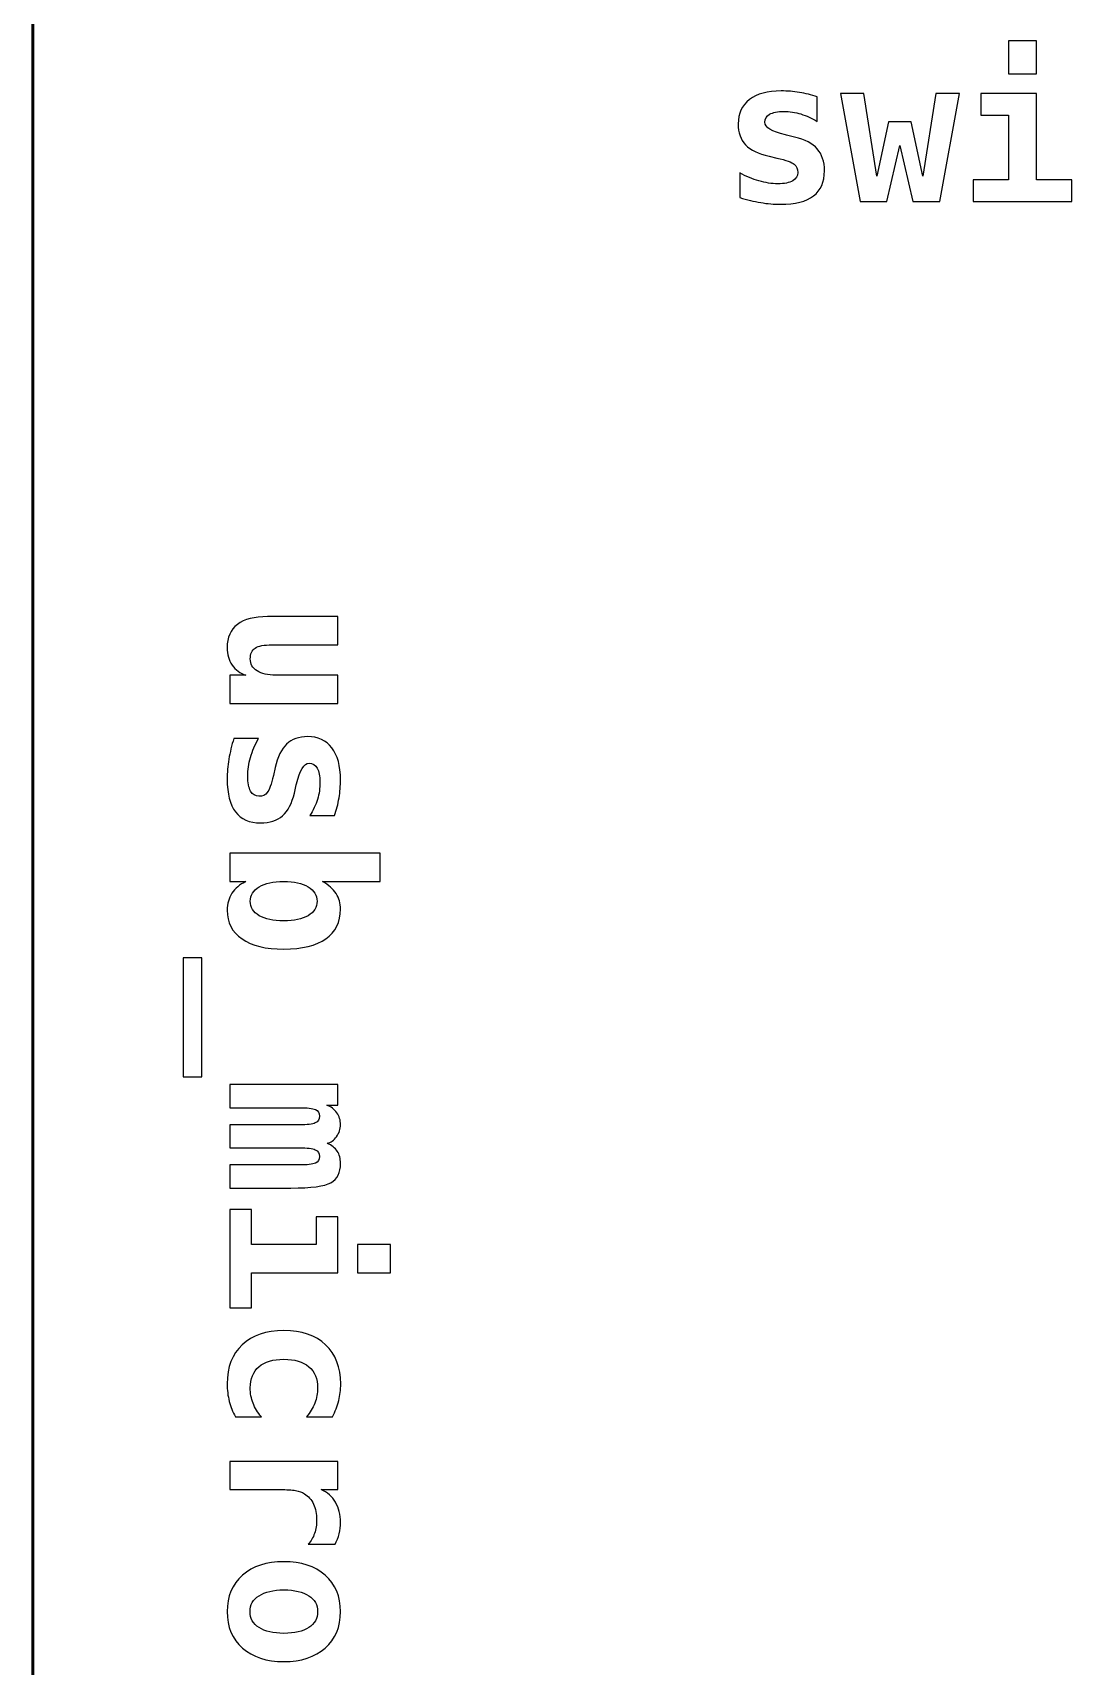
# Model space of a CAD drawing. Header units: centimetres. Extents: x -10.8 to 29.8, y -19.8 to 32.2.
# Drawn here: x -4.75 to -2.504, y -1.245 to 2.257 of the extents above; entities that cross this region are included whole.
import ezdxf

# ---------------------------------------------------------------- set-up
doc = ezdxf.new("R2010")
doc.units = ezdxf.units.CM
doc.header["$MEASUREMENT"] = 0
doc.layers.add('Layer 1', color=7, linetype='Continuous')

msp = doc.modelspace()

# ---------------------------------------------------------------- linework, layer by layer
at = {"layer": 'Layer 1', "lineweight": 53}
msp.add_open_spline([(-4.75, 8.75), (-4.75, 8.75), (-0.25, 8.75), (-0.25, 8.75), (-0.25, 8.75), (-0.25, 8.75), (-0.25, -4.75), (-0.25, -4.75), (-0.25, -4.75), (-0.25, -4.75), (-4.75, -4.75), (-4.75, -4.75), (-4.75, -4.75), (-4.75, -4.75), (-4.75, 8.75), (-4.75, 8.75)], degree=3, knots=[0, 0, 0, 0, 0.2, 0.2, 0.2, 0.2, 0.4, 0.4, 0.4, 0.4, 0.6, 0.6, 0.6, 0.6, 1, 1, 1, 1], dxfattribs=at)
at = {"layer": 'Layer 1'}
for points, knots in [([(-2.65874, 2.23961), (-2.65874, 2.23961), (-2.59821, 2.23961), (-2.59821, 2.23961), (-2.59821, 2.23961), (-2.59821, 2.23961), (-2.59821, 2.16891), (-2.59821, 2.16891), (-2.59821, 2.16891), (-2.59821, 2.16891), (-2.65874, 2.16891), (-2.65874, 2.16891), (-2.65874, 2.16891), (-2.65874, 2.16891), (-2.65874, 2.23961), (-2.65874, 2.23961)], [0, 0, 0, 0, 0.2, 0.2, 0.2, 0.2, 0.4, 0.4, 0.4, 0.4, 0.6, 0.6, 0.6, 0.6, 1, 1, 1, 1]), ([(-3.06852, 2.1198), (-3.06852, 2.1198), (-3.06852, 2.06689), (-3.06852, 2.06689), (-3.06852, 2.06689), (-3.07967, 2.07401), (-3.09131, 2.07938), (-3.10337, 2.08305), (-3.10337, 2.08305), (-3.11544, 2.08664), (-3.12757, 2.08848), (-3.13971, 2.08848), (-3.13971, 2.08848), (-3.15325, 2.08848), (-3.16349, 2.0865), (-3.17033, 2.08262), (-3.17033, 2.08262), (-3.17724, 2.07867), (-3.1807, 2.07289), (-3.1807, 2.0652), (-3.1807, 2.0652), (-3.1807, 2.05419), (-3.16595, 2.04523), (-3.13646, 2.03831), (-3.13646, 2.03831), (-3.13646, 2.03831), (-3.1342, 2.03775), (-3.1342, 2.03775), (-3.1342, 2.03775), (-3.1342, 2.03775), (-3.11685, 2.03359), (-3.11685, 2.03359), (-3.11685, 2.03359), (-3.09476, 2.02837), (-3.07854, 2.0199), (-3.06831, 2.00826), (-3.06831, 2.00826), (-3.05801, 1.99662), (-3.05286, 1.98088), (-3.05286, 1.96106), (-3.05286, 1.96106), (-3.05286, 1.93721), (-3.06069, 1.91929), (-3.07628, 1.90736), (-3.07628, 1.90736), (-3.09194, 1.89544), (-3.11544, 1.88951), (-3.14683, 1.88951), (-3.14683, 1.88951), (-3.16073, 1.88951), (-3.17506, 1.89071), (-3.18959, 1.89311), (-3.18959, 1.89311), (-3.2042, 1.89551), (-3.21901, 1.89911), (-3.23404, 1.90391), (-3.23404, 1.90391), (-3.23404, 1.90391), (-3.23404, 1.95682), (-3.23404, 1.95682), (-3.23404, 1.95682), (-3.22071, 1.94927), (-3.20709, 1.94349), (-3.19326, 1.93954), (-3.19326, 1.93954), (-3.17943, 1.93552), (-3.1661, 1.93354), (-3.15311, 1.93354), (-3.15311, 1.93354), (-3.13893, 1.93354), (-3.12821, 1.93559), (-3.12094, 1.93975), (-3.12094, 1.93975), (-3.11367, 1.94384), (-3.11, 1.94984), (-3.11, 1.95767), (-3.11, 1.95767), (-3.11, 1.96543), (-3.11262, 1.97136), (-3.11777, 1.97545), (-3.11777, 1.97545), (-3.12292, 1.97961), (-3.13519, 1.98399), (-3.15467, 1.98871), (-3.15467, 1.98871), (-3.15467, 1.98871), (-3.17139, 1.99238), (-3.17139, 1.99238), (-3.17139, 1.99238), (-3.19453, 1.99767), (-3.21139, 2.00586), (-3.22198, 2.01701), (-3.22198, 2.01701), (-3.23256, 2.02815), (-3.23785, 2.04311), (-3.23785, 2.06181), (-3.23785, 2.06181), (-3.23785, 2.08417), (-3.22981, 2.10153), (-3.21365, 2.11388), (-3.21365, 2.11388), (-3.19756, 2.1263), (-3.17484, 2.1325), (-3.14563, 2.1325), (-3.14563, 2.1325), (-3.13251, 2.1325), (-3.11946, 2.13145), (-3.10648, 2.12933), (-3.10648, 2.12933), (-3.09342, 2.12721), (-3.08079, 2.12404), (-3.06852, 2.1198)], [0, 0, 0, 0, 0.0344828, 0.0344828, 0.0344828, 0.0344828, 0.0689655, 0.0689655, 0.0689655, 0.0689655, 0.1034483, 0.1034483, 0.1034483, 0.1034483, 0.137931, 0.137931, 0.137931, 0.137931, 0.1724138, 0.1724138, 0.1724138, 0.1724138, 0.2068966, 0.2068966, 0.2068966, 0.2068966, 0.2413793, 0.2413793, 0.2413793, 0.2413793, 0.2758621, 0.2758621, 0.2758621, 0.2758621, 0.3103448, 0.3103448, 0.3103448, 0.3103448, 0.3448276, 0.3448276, 0.3448276, 0.3448276, 0.3793103, 0.3793103, 0.3793103, 0.3793103, 0.4137931, 0.4137931, 0.4137931, 0.4137931, 0.4482759, 0.4482759, 0.4482759, 0.4482759, 0.4827586, 0.4827586, 0.4827586, 0.4827586, 0.5172414, 0.5172414, 0.5172414, 0.5172414, 0.5517241, 0.5517241, 0.5517241, 0.5517241, 0.5862069, 0.5862069, 0.5862069, 0.5862069, 0.6206897, 0.6206897, 0.6206897, 0.6206897, 0.6551724, 0.6551724, 0.6551724, 0.6551724, 0.6896552, 0.6896552, 0.6896552, 0.6896552, 0.7241379, 0.7241379, 0.7241379, 0.7241379, 0.7586207, 0.7586207, 0.7586207, 0.7586207, 0.7931034, 0.7931034, 0.7931034, 0.7931034, 0.8275862, 0.8275862, 0.8275862, 0.8275862, 0.862069, 0.862069, 0.862069, 0.862069, 0.8965517, 0.8965517, 0.8965517, 0.8965517, 0.9310345, 0.9310345, 0.9310345, 0.9310345, 1, 1, 1, 1]), ([(-3.01857, 2.127), (-3.01857, 2.127), (-2.96812, 2.127), (-2.96812, 2.127), (-2.96812, 2.127), (-2.96812, 2.127), (-2.94068, 1.94963), (-2.94068, 1.94963), (-2.94068, 1.94963), (-2.94068, 1.94963), (-2.91563, 2.06647), (-2.91563, 2.06647), (-2.91563, 2.06647), (-2.91563, 2.06647), (-2.86667, 2.06647), (-2.86667, 2.06647), (-2.86667, 2.06647), (-2.86667, 2.06647), (-2.84204, 1.94963), (-2.84204, 1.94963), (-2.84204, 1.94963), (-2.84204, 1.94963), (-2.81417, 2.127), (-2.81417, 2.127), (-2.81417, 2.127), (-2.81417, 2.127), (-2.76373, 2.127), (-2.76373, 2.127), (-2.76373, 2.127), (-2.76373, 2.127), (-2.80571, 1.89544), (-2.80571, 1.89544), (-2.80571, 1.89544), (-2.80571, 1.89544), (-2.86314, 1.89544), (-2.86314, 1.89544), (-2.86314, 1.89544), (-2.86314, 1.89544), (-2.89122, 2.01581), (-2.89122, 2.01581), (-2.89122, 2.01581), (-2.89122, 2.01581), (-2.91916, 1.89544), (-2.91916, 1.89544), (-2.91916, 1.89544), (-2.91916, 1.89544), (-2.97659, 1.89544), (-2.97659, 1.89544), (-2.97659, 1.89544), (-2.97659, 1.89544), (-3.01857, 2.127), (-3.01857, 2.127)], [0, 0, 0, 0, 0.0714286, 0.0714286, 0.0714286, 0.0714286, 0.1428571, 0.1428571, 0.1428571, 0.1428571, 0.2142857, 0.2142857, 0.2142857, 0.2142857, 0.2857143, 0.2857143, 0.2857143, 0.2857143, 0.3571429, 0.3571429, 0.3571429, 0.3571429, 0.4285714, 0.4285714, 0.4285714, 0.4285714, 0.5, 0.5, 0.5, 0.5, 0.5714286, 0.5714286, 0.5714286, 0.5714286, 0.6428571, 0.6428571, 0.6428571, 0.6428571, 0.7142857, 0.7142857, 0.7142857, 0.7142857, 0.7857143, 0.7857143, 0.7857143, 0.7857143, 0.8571429, 0.8571429, 0.8571429, 0.8571429, 1, 1, 1, 1]), ([(-2.71801, 2.127), (-2.71801, 2.127), (-2.59821, 2.127), (-2.59821, 2.127), (-2.59821, 2.127), (-2.59821, 2.127), (-2.59821, 1.94201), (-2.59821, 1.94201), (-2.59821, 1.94201), (-2.59821, 1.94201), (-2.52286, 1.94201), (-2.52286, 1.94201), (-2.52286, 1.94201), (-2.52286, 1.94201), (-2.52286, 1.89544), (-2.52286, 1.89544), (-2.52286, 1.89544), (-2.52286, 1.89544), (-2.7341, 1.89544), (-2.7341, 1.89544), (-2.7341, 1.89544), (-2.7341, 1.89544), (-2.7341, 1.94201), (-2.7341, 1.94201), (-2.7341, 1.94201), (-2.7341, 1.94201), (-2.65874, 1.94201), (-2.65874, 1.94201), (-2.65874, 1.94201), (-2.65874, 1.94201), (-2.65874, 2.08044), (-2.65874, 2.08044), (-2.65874, 2.08044), (-2.65874, 2.08044), (-2.71801, 2.08044), (-2.71801, 2.08044), (-2.71801, 2.08044), (-2.71801, 2.08044), (-2.71801, 2.127), (-2.71801, 2.127)], [0, 0, 0, 0, 0.0909091, 0.0909091, 0.0909091, 0.0909091, 0.1818182, 0.1818182, 0.1818182, 0.1818182, 0.2727273, 0.2727273, 0.2727273, 0.2727273, 0.3636364, 0.3636364, 0.3636364, 0.3636364, 0.4545455, 0.4545455, 0.4545455, 0.4545455, 0.5454545, 0.5454545, 0.5454545, 0.5454545, 0.6363636, 0.6363636, 0.6363636, 0.6363636, 0.7272727, 0.7272727, 0.7272727, 0.7272727, 0.8181818, 0.8181818, 0.8181818, 0.8181818, 1, 1, 1, 1]), ([(-4.24633, 1.0057), (-4.24633, 1.0057), (-4.09563, 1.0057), (-4.09563, 1.0057), (-4.09563, 1.0057), (-4.09563, 1.0057), (-4.09563, 0.94516), (-4.09563, 0.94516), (-4.09563, 0.94516), (-4.09563, 0.94516), (-4.23709, 0.94516), (-4.23709, 0.94516), (-4.23709, 0.94516), (-4.25374, 0.94516), (-4.26567, 0.94284), (-4.27286, 0.93811), (-4.27286, 0.93811), (-4.27999, 0.93345), (-4.28359, 0.92562), (-4.28359, 0.91475), (-4.28359, 0.91475), (-4.28359, 0.90382), (-4.27879, 0.89535), (-4.26912, 0.88921), (-4.26912, 0.88921), (-4.25946, 0.88308), (-4.24598, 0.87997), (-4.22855, 0.87997), (-4.22855, 0.87997), (-4.22855, 0.87997), (-4.09563, 0.87997), (-4.09563, 0.87997), (-4.09563, 0.87997), (-4.09563, 0.87997), (-4.09563, 0.81944), (-4.09563, 0.81944), (-4.09563, 0.81944), (-4.09563, 0.81944), (-4.32719, 0.81944), (-4.32719, 0.81944), (-4.32719, 0.81944), (-4.32719, 0.81944), (-4.32719, 0.87997), (-4.32719, 0.87997), (-4.32719, 0.87997), (-4.32719, 0.87997), (-4.2929, 0.87997), (-4.2929, 0.87997), (-4.2929, 0.87997), (-4.30567, 0.88428), (-4.31555, 0.89154), (-4.3226, 0.90177), (-4.3226, 0.90177), (-4.32959, 0.91207), (-4.33312, 0.92442), (-4.33312, 0.93888), (-4.33312, 0.93888), (-4.33312, 0.96097), (-4.32585, 0.97762), (-4.31124, 0.98884), (-4.31124, 0.98884), (-4.29664, 1.00006), (-4.27498, 1.0057), (-4.24633, 1.0057)], [0, 0, 0, 0, 0.0588235, 0.0588235, 0.0588235, 0.0588235, 0.1176471, 0.1176471, 0.1176471, 0.1176471, 0.1764706, 0.1764706, 0.1764706, 0.1764706, 0.2352941, 0.2352941, 0.2352941, 0.2352941, 0.2941176, 0.2941176, 0.2941176, 0.2941176, 0.3529412, 0.3529412, 0.3529412, 0.3529412, 0.4117647, 0.4117647, 0.4117647, 0.4117647, 0.4705882, 0.4705882, 0.4705882, 0.4705882, 0.5294118, 0.5294118, 0.5294118, 0.5294118, 0.5882353, 0.5882353, 0.5882353, 0.5882353, 0.6470588, 0.6470588, 0.6470588, 0.6470588, 0.7058824, 0.7058824, 0.7058824, 0.7058824, 0.7647059, 0.7647059, 0.7647059, 0.7647059, 0.8235294, 0.8235294, 0.8235294, 0.8235294, 0.8823529, 0.8823529, 0.8823529, 0.8823529, 1, 1, 1, 1]), ([(-4.10283, 0.57899), (-4.10283, 0.57899), (-4.15574, 0.57899), (-4.15574, 0.57899), (-4.15574, 0.57899), (-4.14862, 0.59014), (-4.14325, 0.60178), (-4.13958, 0.61384), (-4.13958, 0.61384), (-4.13599, 0.62591), (-4.13415, 0.63804), (-4.13415, 0.65018), (-4.13415, 0.65018), (-4.13415, 0.66372), (-4.13613, 0.67396), (-4.14001, 0.6808), (-4.14001, 0.6808), (-4.14396, 0.68771), (-4.14974, 0.69117), (-4.15743, 0.69117), (-4.15743, 0.69117), (-4.16844, 0.69117), (-4.1774, 0.67642), (-4.18432, 0.64693), (-4.18432, 0.64693), (-4.18432, 0.64693), (-4.18488, 0.64467), (-4.18488, 0.64467), (-4.18488, 0.64467), (-4.18488, 0.64467), (-4.18904, 0.62732), (-4.18904, 0.62732), (-4.18904, 0.62732), (-4.19426, 0.60523), (-4.20273, 0.58901), (-4.21437, 0.57878), (-4.21437, 0.57878), (-4.22601, 0.56848), (-4.24175, 0.56333), (-4.26157, 0.56333), (-4.26157, 0.56333), (-4.28542, 0.56333), (-4.30334, 0.57116), (-4.31527, 0.58675), (-4.31527, 0.58675), (-4.32719, 0.60241), (-4.33312, 0.62591), (-4.33312, 0.6573), (-4.33312, 0.6573), (-4.33312, 0.6712), (-4.33192, 0.68553), (-4.32952, 0.70006), (-4.32952, 0.70006), (-4.32712, 0.71467), (-4.32352, 0.72948), (-4.31872, 0.74451), (-4.31872, 0.74451), (-4.31872, 0.74451), (-4.26581, 0.74451), (-4.26581, 0.74451), (-4.26581, 0.74451), (-4.27336, 0.73118), (-4.27914, 0.71756), (-4.28309, 0.70373), (-4.28309, 0.70373), (-4.28711, 0.6899), (-4.28909, 0.67657), (-4.28909, 0.66358), (-4.28909, 0.66358), (-4.28909, 0.6494), (-4.28704, 0.63868), (-4.28288, 0.63141), (-4.28288, 0.63141), (-4.27879, 0.62414), (-4.27279, 0.62047), (-4.26496, 0.62047), (-4.26496, 0.62047), (-4.2572, 0.62047), (-4.25127, 0.62309), (-4.24718, 0.62824), (-4.24718, 0.62824), (-4.24302, 0.63339), (-4.23864, 0.64566), (-4.23392, 0.66514), (-4.23392, 0.66514), (-4.23392, 0.66514), (-4.23025, 0.68186), (-4.23025, 0.68186), (-4.23025, 0.68186), (-4.22496, 0.705), (-4.21677, 0.72186), (-4.20562, 0.73245), (-4.20562, 0.73245), (-4.19448, 0.74303), (-4.17952, 0.74832), (-4.16082, 0.74832), (-4.16082, 0.74832), (-4.13846, 0.74832), (-4.1211, 0.74028), (-4.10875, 0.72412), (-4.10875, 0.72412), (-4.09633, 0.70803), (-4.09013, 0.68531), (-4.09013, 0.6561), (-4.09013, 0.6561), (-4.09013, 0.64298), (-4.09118, 0.62993), (-4.0933, 0.61695), (-4.0933, 0.61695), (-4.09542, 0.60389), (-4.09859, 0.59126), (-4.10283, 0.57899)], [0, 0, 0, 0, 0.0344828, 0.0344828, 0.0344828, 0.0344828, 0.0689655, 0.0689655, 0.0689655, 0.0689655, 0.1034483, 0.1034483, 0.1034483, 0.1034483, 0.137931, 0.137931, 0.137931, 0.137931, 0.1724138, 0.1724138, 0.1724138, 0.1724138, 0.2068966, 0.2068966, 0.2068966, 0.2068966, 0.2413793, 0.2413793, 0.2413793, 0.2413793, 0.2758621, 0.2758621, 0.2758621, 0.2758621, 0.3103448, 0.3103448, 0.3103448, 0.3103448, 0.3448276, 0.3448276, 0.3448276, 0.3448276, 0.3793103, 0.3793103, 0.3793103, 0.3793103, 0.4137931, 0.4137931, 0.4137931, 0.4137931, 0.4482759, 0.4482759, 0.4482759, 0.4482759, 0.4827586, 0.4827586, 0.4827586, 0.4827586, 0.5172414, 0.5172414, 0.5172414, 0.5172414, 0.5517241, 0.5517241, 0.5517241, 0.5517241, 0.5862069, 0.5862069, 0.5862069, 0.5862069, 0.6206897, 0.6206897, 0.6206897, 0.6206897, 0.6551724, 0.6551724, 0.6551724, 0.6551724, 0.6896552, 0.6896552, 0.6896552, 0.6896552, 0.7241379, 0.7241379, 0.7241379, 0.7241379, 0.7586207, 0.7586207, 0.7586207, 0.7586207, 0.7931034, 0.7931034, 0.7931034, 0.7931034, 0.8275862, 0.8275862, 0.8275862, 0.8275862, 0.862069, 0.862069, 0.862069, 0.862069, 0.8965517, 0.8965517, 0.8965517, 0.8965517, 0.9310345, 0.9310345, 0.9310345, 0.9310345, 1, 1, 1, 1]), ([(-4.12851, 0.4376), (-4.11574, 0.43019), (-4.10614, 0.42151), (-4.09972, 0.41171), (-4.09972, 0.41171), (-4.0933, 0.40183), (-4.09013, 0.39075), (-4.09013, 0.37833), (-4.09013, 0.37833), (-4.09013, 0.35096), (-4.10057, 0.32979), (-4.12152, 0.31505), (-4.12152, 0.31505), (-4.14248, 0.30023), (-4.17246, 0.29282), (-4.21162, 0.29282), (-4.21162, 0.29282), (-4.25021, 0.29282), (-4.28006, 0.30009), (-4.3013, 0.31469), (-4.3013, 0.31469), (-4.32253, 0.3293), (-4.33312, 0.34983), (-4.33312, 0.37629), (-4.33312, 0.37629), (-4.33312, 0.39019), (-4.32973, 0.40225), (-4.32303, 0.41262), (-4.32303, 0.41262), (-4.31625, 0.42293), (-4.30624, 0.43125), (-4.2929, 0.4376), (-4.2929, 0.4376), (-4.2929, 0.4376), (-4.32719, 0.4376), (-4.32719, 0.4376), (-4.32719, 0.4376), (-4.32719, 0.4376), (-4.32719, 0.49814), (-4.32719, 0.49814), (-4.32719, 0.49814), (-4.32719, 0.49814), (-4.00546, 0.49814), (-4.00546, 0.49814), (-4.00546, 0.49814), (-4.00546, 0.49814), (-4.00546, 0.4376), (-4.00546, 0.4376), (-4.00546, 0.4376), (-4.00546, 0.4376), (-4.12851, 0.4376), (-4.12851, 0.4376)], [0, 0, 0, 0, 0.0714286, 0.0714286, 0.0714286, 0.0714286, 0.1428571, 0.1428571, 0.1428571, 0.1428571, 0.2142857, 0.2142857, 0.2142857, 0.2142857, 0.2857143, 0.2857143, 0.2857143, 0.2857143, 0.3571429, 0.3571429, 0.3571429, 0.3571429, 0.4285714, 0.4285714, 0.4285714, 0.4285714, 0.5, 0.5, 0.5, 0.5, 0.5714286, 0.5714286, 0.5714286, 0.5714286, 0.6428571, 0.6428571, 0.6428571, 0.6428571, 0.7142857, 0.7142857, 0.7142857, 0.7142857, 0.7857143, 0.7857143, 0.7857143, 0.7857143, 0.8571429, 0.8571429, 0.8571429, 0.8571429, 1, 1, 1, 1]), ([(-4.21204, 0.35336), (-4.18968, 0.35336), (-4.17218, 0.3571), (-4.15955, 0.36451), (-4.15955, 0.36451), (-4.14685, 0.37191), (-4.1405, 0.38222), (-4.1405, 0.39527), (-4.1405, 0.39527), (-4.1405, 0.40832), (-4.14685, 0.41869), (-4.15955, 0.42624), (-4.15955, 0.42624), (-4.17218, 0.43379), (-4.18968, 0.4376), (-4.21204, 0.4376), (-4.21204, 0.4376), (-4.23434, 0.4376), (-4.25191, 0.43379), (-4.26454, 0.42624), (-4.26454, 0.42624), (-4.27724, 0.41869), (-4.28359, 0.40832), (-4.28359, 0.39527), (-4.28359, 0.39527), (-4.28359, 0.38222), (-4.27724, 0.37191), (-4.26454, 0.36451), (-4.26454, 0.36451), (-4.25191, 0.3571), (-4.23434, 0.35336), (-4.21204, 0.35336)], [0, 0, 0, 0, 0.1111111, 0.1111111, 0.1111111, 0.1111111, 0.2222222, 0.2222222, 0.2222222, 0.2222222, 0.3333333, 0.3333333, 0.3333333, 0.3333333, 0.4444444, 0.4444444, 0.4444444, 0.4444444, 0.5555556, 0.5555556, 0.5555556, 0.5555556, 0.6666667, 0.6666667, 0.6666667, 0.6666667, 0.7777778, 0.7777778, 0.7777778, 0.7777778, 1, 1, 1, 1]), ([(-4.38773, 0.01936), (-4.38773, 0.01936), (-4.4271, 0.01936), (-4.4271, 0.01936), (-4.4271, 0.01936), (-4.4271, 0.01936), (-4.4271, 0.2742), (-4.4271, 0.2742), (-4.4271, 0.2742), (-4.4271, 0.2742), (-4.38773, 0.2742), (-4.38773, 0.2742), (-4.38773, 0.2742), (-4.38773, 0.2742), (-4.38773, 0.01936), (-4.38773, 0.01936)], [0, 0, 0, 0, 0.2, 0.2, 0.2, 0.2, 0.4, 0.4, 0.4, 0.4, 0.6, 0.6, 0.6, 0.6, 1, 1, 1, 1]), ([(-4.11884, -0.1233), (-4.10903, -0.12782), (-4.10184, -0.1336), (-4.09718, -0.14066), (-4.09718, -0.14066), (-4.09245, -0.14771), (-4.09013, -0.15632), (-4.09013, -0.16648), (-4.09013, -0.16648), (-4.09013, -0.18645), (-4.09704, -0.20028), (-4.1108, -0.2079), (-4.1108, -0.2079), (-4.12456, -0.21559), (-4.15327, -0.2194), (-4.1968, -0.2194), (-4.1968, -0.2194), (-4.1968, -0.2194), (-4.32719, -0.2194), (-4.32719, -0.2194), (-4.32719, -0.2194), (-4.32719, -0.2194), (-4.32719, -0.16987), (-4.32719, -0.16987), (-4.32719, -0.16987), (-4.32719, -0.16987), (-4.1786, -0.16987), (-4.1786, -0.16987), (-4.1786, -0.16987), (-4.16139, -0.16987), (-4.14989, -0.16853), (-4.1441, -0.16592), (-4.1441, -0.16592), (-4.13831, -0.16331), (-4.13542, -0.15858), (-4.13542, -0.15167), (-4.13542, -0.15167), (-4.13542, -0.14475), (-4.13838, -0.13995), (-4.14431, -0.1372), (-4.14431, -0.1372), (-4.15024, -0.13445), (-4.16167, -0.13304), (-4.1786, -0.13304), (-4.1786, -0.13304), (-4.1786, -0.13304), (-4.32719, -0.13304), (-4.32719, -0.13304), (-4.32719, -0.13304), (-4.32719, -0.13304), (-4.32719, -0.08393), (-4.32719, -0.08393), (-4.32719, -0.08393), (-4.32719, -0.08393), (-4.1786, -0.08393), (-4.1786, -0.08393), (-4.1786, -0.08393), (-4.16167, -0.08393), (-4.15024, -0.08252), (-4.14431, -0.07977), (-4.14431, -0.07977), (-4.13838, -0.07702), (-4.13542, -0.07222), (-4.13542, -0.06531), (-4.13542, -0.06531), (-4.13542, -0.05839), (-4.13831, -0.05366), (-4.1441, -0.05105), (-4.1441, -0.05105), (-4.14989, -0.04844), (-4.16139, -0.0471), (-4.1786, -0.0471), (-4.1786, -0.0471), (-4.1786, -0.0471), (-4.32719, -0.0471), (-4.32719, -0.0471), (-4.32719, -0.0471), (-4.32719, -0.0471), (-4.32719, 0.00243), (-4.32719, 0.00243), (-4.32719, 0.00243), (-4.32719, 0.00243), (-4.09563, 0.00243), (-4.09563, 0.00243), (-4.09563, 0.00243), (-4.09563, 0.00243), (-4.09563, -0.0416), (-4.09563, -0.0416), (-4.09563, -0.0416), (-4.09563, -0.0416), (-4.11969, -0.0416), (-4.11969, -0.0416), (-4.11969, -0.0416), (-4.11059, -0.04506), (-4.10339, -0.05056), (-4.0981, -0.05818), (-4.0981, -0.05818), (-4.09281, -0.06573), (-4.09013, -0.0742), (-4.09013, -0.08358), (-4.09013, -0.08358), (-4.09013, -0.09296), (-4.09295, -0.1015), (-4.09852, -0.10926), (-4.09852, -0.10926), (-4.1041, -0.11695), (-4.11087, -0.12168), (-4.11884, -0.1233)], [0, 0, 0, 0, 0.0357143, 0.0357143, 0.0357143, 0.0357143, 0.0714286, 0.0714286, 0.0714286, 0.0714286, 0.1071429, 0.1071429, 0.1071429, 0.1071429, 0.1428571, 0.1428571, 0.1428571, 0.1428571, 0.1785714, 0.1785714, 0.1785714, 0.1785714, 0.2142857, 0.2142857, 0.2142857, 0.2142857, 0.25, 0.25, 0.25, 0.25, 0.2857143, 0.2857143, 0.2857143, 0.2857143, 0.3214286, 0.3214286, 0.3214286, 0.3214286, 0.3571429, 0.3571429, 0.3571429, 0.3571429, 0.3928571, 0.3928571, 0.3928571, 0.3928571, 0.4285714, 0.4285714, 0.4285714, 0.4285714, 0.4642857, 0.4642857, 0.4642857, 0.4642857, 0.5, 0.5, 0.5, 0.5, 0.5357143, 0.5357143, 0.5357143, 0.5357143, 0.5714286, 0.5714286, 0.5714286, 0.5714286, 0.6071429, 0.6071429, 0.6071429, 0.6071429, 0.6428571, 0.6428571, 0.6428571, 0.6428571, 0.6785714, 0.6785714, 0.6785714, 0.6785714, 0.7142857, 0.7142857, 0.7142857, 0.7142857, 0.75, 0.75, 0.75, 0.75, 0.7857143, 0.7857143, 0.7857143, 0.7857143, 0.8214286, 0.8214286, 0.8214286, 0.8214286, 0.8571429, 0.8571429, 0.8571429, 0.8571429, 0.8928571, 0.8928571, 0.8928571, 0.8928571, 0.9285714, 0.9285714, 0.9285714, 0.9285714, 1, 1, 1, 1]), ([(-4.09563, -0.2812), (-4.09563, -0.2812), (-4.09563, -0.401), (-4.09563, -0.401), (-4.09563, -0.401), (-4.09563, -0.401), (-4.28062, -0.401), (-4.28062, -0.401), (-4.28062, -0.401), (-4.28062, -0.401), (-4.28062, -0.47635), (-4.28062, -0.47635), (-4.28062, -0.47635), (-4.28062, -0.47635), (-4.32719, -0.47635), (-4.32719, -0.47635), (-4.32719, -0.47635), (-4.32719, -0.47635), (-4.32719, -0.26511), (-4.32719, -0.26511), (-4.32719, -0.26511), (-4.32719, -0.26511), (-4.28062, -0.26511), (-4.28062, -0.26511), (-4.28062, -0.26511), (-4.28062, -0.26511), (-4.28062, -0.34047), (-4.28062, -0.34047), (-4.28062, -0.34047), (-4.28062, -0.34047), (-4.14219, -0.34047), (-4.14219, -0.34047), (-4.14219, -0.34047), (-4.14219, -0.34047), (-4.14219, -0.2812), (-4.14219, -0.2812), (-4.14219, -0.2812), (-4.14219, -0.2812), (-4.09563, -0.2812), (-4.09563, -0.2812)], [0, 0, 0, 0, 0.0909091, 0.0909091, 0.0909091, 0.0909091, 0.1818182, 0.1818182, 0.1818182, 0.1818182, 0.2727273, 0.2727273, 0.2727273, 0.2727273, 0.3636364, 0.3636364, 0.3636364, 0.3636364, 0.4545455, 0.4545455, 0.4545455, 0.4545455, 0.5454545, 0.5454545, 0.5454545, 0.5454545, 0.6363636, 0.6363636, 0.6363636, 0.6363636, 0.7272727, 0.7272727, 0.7272727, 0.7272727, 0.8181818, 0.8181818, 0.8181818, 0.8181818, 1, 1, 1, 1]), ([(-3.98302, -0.34047), (-3.98302, -0.34047), (-3.98302, -0.401), (-3.98302, -0.401), (-3.98302, -0.401), (-3.98302, -0.401), (-4.05372, -0.401), (-4.05372, -0.401), (-4.05372, -0.401), (-4.05372, -0.401), (-4.05372, -0.34047), (-4.05372, -0.34047), (-4.05372, -0.34047), (-4.05372, -0.34047), (-3.98302, -0.34047), (-3.98302, -0.34047)], [0, 0, 0, 0, 0.2, 0.2, 0.2, 0.2, 0.4, 0.4, 0.4, 0.4, 0.6, 0.6, 0.6, 0.6, 1, 1, 1, 1]), ([(-4.31534, -0.7096), (-4.32126, -0.69937), (-4.32571, -0.68844), (-4.32867, -0.67673), (-4.32867, -0.67673), (-4.33163, -0.66501), (-4.33312, -0.65246), (-4.33312, -0.63891), (-4.33312, -0.63891), (-4.33312, -0.60321), (-4.32239, -0.57534), (-4.30087, -0.55523), (-4.30087, -0.55523), (-4.27942, -0.53512), (-4.24965, -0.52503), (-4.21162, -0.52503), (-4.21162, -0.52503), (-4.17345, -0.52503), (-4.14361, -0.53519), (-4.12202, -0.55544), (-4.12202, -0.55544), (-4.1005, -0.57569), (-4.0897, -0.60363), (-4.0897, -0.63933), (-4.0897, -0.63933), (-4.0897, -0.65175), (-4.09118, -0.66367), (-4.09408, -0.67517), (-4.09408, -0.67517), (-4.09697, -0.68667), (-4.10141, -0.69818), (-4.10748, -0.7096), (-4.10748, -0.7096), (-4.10748, -0.7096), (-4.16294, -0.7096), (-4.16294, -0.7096), (-4.16294, -0.7096), (-4.15532, -0.70079), (-4.14946, -0.69112), (-4.14537, -0.68054), (-4.14537, -0.68054), (-4.14128, -0.67002), (-4.13923, -0.65909), (-4.13923, -0.6478), (-4.13923, -0.6478), (-4.13923, -0.62811), (-4.14551, -0.61294), (-4.15807, -0.60236), (-4.15807, -0.60236), (-4.17063, -0.59171), (-4.18848, -0.58642), (-4.21162, -0.58642), (-4.21162, -0.58642), (-4.23476, -0.58642), (-4.25254, -0.59171), (-4.26496, -0.60236), (-4.26496, -0.60236), (-4.27738, -0.61294), (-4.28359, -0.62811), (-4.28359, -0.6478), (-4.28359, -0.6478), (-4.28359, -0.65951), (-4.28161, -0.67045), (-4.27773, -0.68068), (-4.27773, -0.68068), (-4.27378, -0.69084), (-4.26785, -0.7005), (-4.25988, -0.7096), (-4.25988, -0.7096), (-4.25988, -0.7096), (-4.31534, -0.7096), (-4.31534, -0.7096)], [0, 0, 0, 0, 0.0526316, 0.0526316, 0.0526316, 0.0526316, 0.1052632, 0.1052632, 0.1052632, 0.1052632, 0.1578947, 0.1578947, 0.1578947, 0.1578947, 0.2105263, 0.2105263, 0.2105263, 0.2105263, 0.2631579, 0.2631579, 0.2631579, 0.2631579, 0.3157895, 0.3157895, 0.3157895, 0.3157895, 0.3684211, 0.3684211, 0.3684211, 0.3684211, 0.4210526, 0.4210526, 0.4210526, 0.4210526, 0.4736842, 0.4736842, 0.4736842, 0.4736842, 0.5263158, 0.5263158, 0.5263158, 0.5263158, 0.5789474, 0.5789474, 0.5789474, 0.5789474, 0.6315789, 0.6315789, 0.6315789, 0.6315789, 0.6842105, 0.6842105, 0.6842105, 0.6842105, 0.7368421, 0.7368421, 0.7368421, 0.7368421, 0.7894737, 0.7894737, 0.7894737, 0.7894737, 0.8421053, 0.8421053, 0.8421053, 0.8421053, 0.8947368, 0.8947368, 0.8947368, 0.8947368, 1, 1, 1, 1]), ([(-4.15955, -0.98307), (-4.15348, -0.97644), (-4.1489, -0.96868), (-4.14586, -0.95979), (-4.14586, -0.95979), (-4.14283, -0.9509), (-4.14135, -0.94116), (-4.14135, -0.93051), (-4.14135, -0.93051), (-4.14135, -0.91774), (-4.14361, -0.90652), (-4.14805, -0.89692), (-4.14805, -0.89692), (-4.15257, -0.88733), (-4.15906, -0.87992), (-4.16759, -0.8747), (-4.16759, -0.8747), (-4.17282, -0.87138), (-4.17917, -0.86905), (-4.18664, -0.86778), (-4.18664, -0.86778), (-4.19405, -0.86644), (-4.20534, -0.86581), (-4.22051, -0.86581), (-4.22051, -0.86581), (-4.22051, -0.86581), (-4.32719, -0.86581), (-4.32719, -0.86581), (-4.32719, -0.86581), (-4.32719, -0.86581), (-4.32719, -0.80527), (-4.32719, -0.80527), (-4.32719, -0.80527), (-4.32719, -0.80527), (-4.09563, -0.80527), (-4.09563, -0.80527), (-4.09563, -0.80527), (-4.09563, -0.80527), (-4.09563, -0.86581), (-4.09563, -0.86581), (-4.09563, -0.86581), (-4.09563, -0.86581), (-4.13168, -0.86581), (-4.13168, -0.86581), (-4.13168, -0.86581), (-4.11842, -0.87174), (-4.10819, -0.88084), (-4.10099, -0.89311), (-4.10099, -0.89311), (-4.09372, -0.90539), (-4.09013, -0.91971), (-4.09013, -0.93615), (-4.09013, -0.93615), (-4.09013, -0.94441), (-4.09111, -0.95252), (-4.09316, -0.96042), (-4.09316, -0.96042), (-4.09513, -0.96833), (-4.0981, -0.97587), (-4.10198, -0.98307), (-4.10198, -0.98307), (-4.10198, -0.98307), (-4.15955, -0.98307), (-4.15955, -0.98307)], [0, 0, 0, 0, 0.0588235, 0.0588235, 0.0588235, 0.0588235, 0.1176471, 0.1176471, 0.1176471, 0.1176471, 0.1764706, 0.1764706, 0.1764706, 0.1764706, 0.2352941, 0.2352941, 0.2352941, 0.2352941, 0.2941176, 0.2941176, 0.2941176, 0.2941176, 0.3529412, 0.3529412, 0.3529412, 0.3529412, 0.4117647, 0.4117647, 0.4117647, 0.4117647, 0.4705882, 0.4705882, 0.4705882, 0.4705882, 0.5294118, 0.5294118, 0.5294118, 0.5294118, 0.5882353, 0.5882353, 0.5882353, 0.5882353, 0.6470588, 0.6470588, 0.6470588, 0.6470588, 0.7058824, 0.7058824, 0.7058824, 0.7058824, 0.7647059, 0.7647059, 0.7647059, 0.7647059, 0.8235294, 0.8235294, 0.8235294, 0.8235294, 0.8823529, 0.8823529, 0.8823529, 0.8823529, 1, 1, 1, 1]), ([(-4.21162, -1.02032), (-4.1743, -1.02032), (-4.14473, -1.02999), (-4.12286, -1.04932), (-4.12286, -1.04932), (-4.10106, -1.06872), (-4.09013, -1.09468), (-4.09013, -1.12735), (-4.09013, -1.12735), (-4.09013, -1.16009), (-4.10106, -1.18612), (-4.12286, -1.20553), (-4.12286, -1.20553), (-4.14473, -1.22486), (-4.1743, -1.23452), (-4.21162, -1.23452), (-4.21162, -1.23452), (-4.24894, -1.23452), (-4.27851, -1.22486), (-4.30038, -1.20553), (-4.30038, -1.20553), (-4.32218, -1.18612), (-4.33312, -1.16009), (-4.33312, -1.12735), (-4.33312, -1.12735), (-4.33312, -1.09468), (-4.32218, -1.06872), (-4.30038, -1.04932), (-4.30038, -1.04932), (-4.27851, -1.02999), (-4.24894, -1.02032), (-4.21162, -1.02032)], [0, 0, 0, 0, 0.1111111, 0.1111111, 0.1111111, 0.1111111, 0.2222222, 0.2222222, 0.2222222, 0.2222222, 0.3333333, 0.3333333, 0.3333333, 0.3333333, 0.4444444, 0.4444444, 0.4444444, 0.4444444, 0.5555556, 0.5555556, 0.5555556, 0.5555556, 0.6666667, 0.6666667, 0.6666667, 0.6666667, 0.7777778, 0.7777778, 0.7777778, 0.7777778, 1, 1, 1, 1]), ([(-4.13923, -1.12735), (-4.13923, -1.11289), (-4.14558, -1.10153), (-4.15835, -1.09327), (-4.15835, -1.09327), (-4.17112, -1.08502), (-4.1889, -1.08086), (-4.21162, -1.08086), (-4.21162, -1.08086), (-4.23434, -1.08086), (-4.25212, -1.08502), (-4.26489, -1.09327), (-4.26489, -1.09327), (-4.27766, -1.10153), (-4.28401, -1.11289), (-4.28401, -1.12735), (-4.28401, -1.12735), (-4.28401, -1.14189), (-4.27766, -1.15332), (-4.26489, -1.16157), (-4.26489, -1.16157), (-4.25212, -1.16983), (-4.23434, -1.17399), (-4.21162, -1.17399), (-4.21162, -1.17399), (-4.1889, -1.17399), (-4.17112, -1.16983), (-4.15835, -1.16157), (-4.15835, -1.16157), (-4.14558, -1.15332), (-4.13923, -1.14189), (-4.13923, -1.12735)], [0, 0, 0, 0, 0.1111111, 0.1111111, 0.1111111, 0.1111111, 0.2222222, 0.2222222, 0.2222222, 0.2222222, 0.3333333, 0.3333333, 0.3333333, 0.3333333, 0.4444444, 0.4444444, 0.4444444, 0.4444444, 0.5555556, 0.5555556, 0.5555556, 0.5555556, 0.6666667, 0.6666667, 0.6666667, 0.6666667, 0.7777778, 0.7777778, 0.7777778, 0.7777778, 1, 1, 1, 1])]:
    msp.add_open_spline(points, degree=3, knots=knots, dxfattribs=at)

doc.saveas('drawing.dxf')
